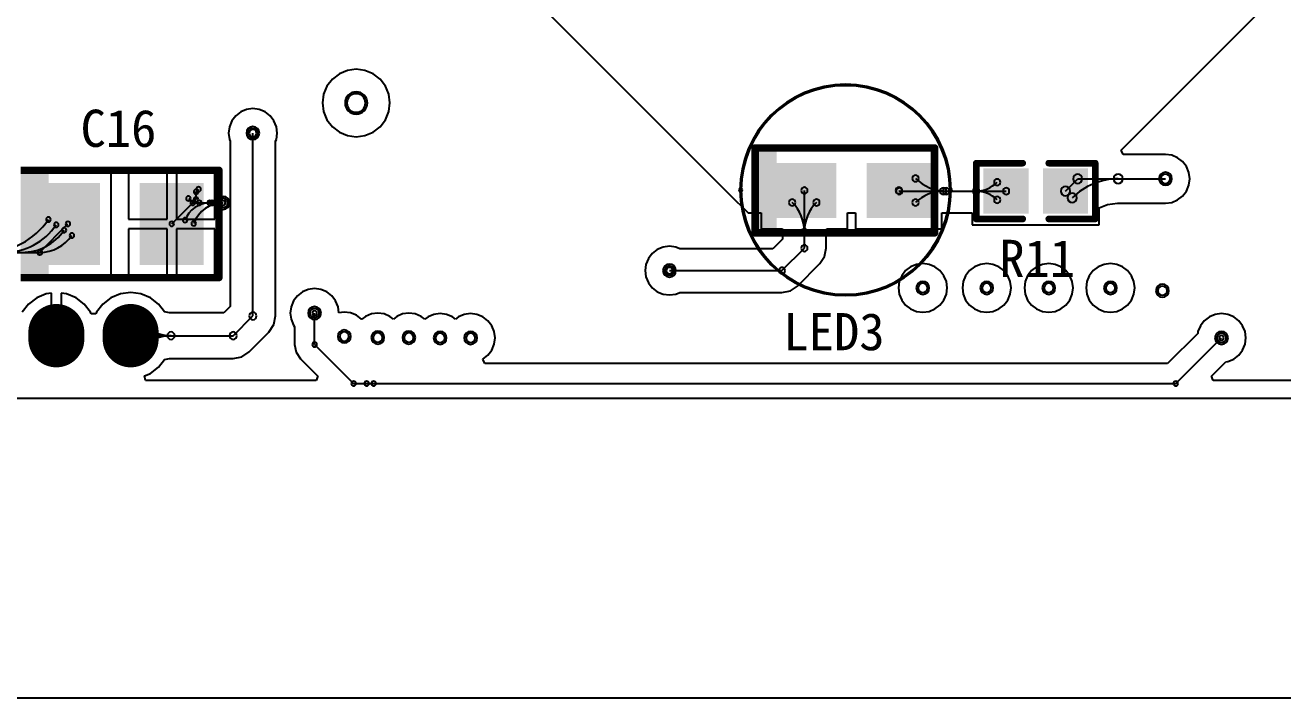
# Model space of a CAD drawing. Header units: inches. Extents: x 32166 to 34772, y 2386 to 4229.
# Drawn here: x 33752.1 to 33898.3, y 3771.9 to 3850.1 of the extents above; entities that cross this region are included whole.
import ezdxf

# ---------------------------------------------------------------- set-up
doc = ezdxf.new("R2010")
doc.units = ezdxf.units.IN
doc.header["$LTSCALE"] = 0.64311
doc.header["$MEASUREMENT"] = 0
for name, color, linetype in [('KEEPOUTLAYER', 6, 'CONTINUOUS'), ('MULTILAYER', 9, 'CONTINUOUS'), ('TOPLAYER', 1, 'CONTINUOUS'), ('TOPOVERLAY', 2, 'CONTINUOUS'), ('TOPPASTE', 8, 'CONTINUOUS'), ('TOPSOLDER', 216, 'CONTINUOUS')]:
    doc.layers.add(name, color=color, linetype=linetype)
doc.styles.get("Standard").update_dxf_attribs({"font": 'txt', "width": 0.8})

msp = doc.modelspace()

# ---------------------------------------------------------------- linework, layer by layer
at = {"layer": 'KEEPOUTLAYER'}
for p, q in [((32893.17, 3806.73), (34340.37, 3806.73)), ((32893.17, 3771.91), (34340.37, 3771.91))]:
    msp.add_line(p, q, dxfattribs=at)
at = {"layer": 'MULTILAYER', "const_width": 5.62}
for points in [[(33755.7, 3814.42), (33755.7, 3813.56)], [(33764.34, 3814.42), (33764.34, 3813.56)]]:
    msp.add_lwpolyline(points, dxfattribs=at)
at = {"layer": 'MULTILAYER', "const_width": 2.81}
for points in [[(33757.1, 3814.42, 1), (33754.29, 3814.42, 1)], [(33765.74, 3814.42, 1), (33762.93, 3814.42, 1)], [(33757.1, 3813.56, 1), (33754.29, 3813.56, 1)], [(33765.74, 3813.56, 1), (33762.93, 3813.56, 1)]]:
    msp.add_lwpolyline(points, format="xyb", close=True, dxfattribs=at)
at = {"layer": 'MULTILAYER'}
for centre, radius, start, end in [((33790.56, 3841.03), 1.08, 0, 180), ((33790.56, 3841.03), 1.08, 180, 0), ((33778.55, 3837.53), 0.54, 0, 180), ((33778.55, 3837.53), 0.54, 180, 0), ((33884.65, 3832.22), 0.54, 0, 180), ((33884.65, 3832.22), 0.54, 180, 0), ((33775.1, 3829.41), 0.54, 0, 180), ((33775.1, 3829.41), 0.54, 180, 0), ((33826.98, 3821.55), 0.54, 0, 180), ((33826.98, 3821.55), 0.54, 180, 0), ((33856.44, 3819.54), 0.54, 0, 180), ((33863.87, 3819.54), 0.54, 0, 180), ((33871.09, 3819.54), 0.54, 0, 180), ((33878.26, 3819.54), 0.54, 0, 180), ((33884.3, 3819.22), 0.54, 0, 180), ((33856.44, 3819.54), 0.54, 180, 0), ((33863.87, 3819.54), 0.54, 180, 0), ((33871.09, 3819.54), 0.54, 180, 0), ((33878.26, 3819.54), 0.54, 180, 0), ((33884.3, 3819.22), 0.54, 180, 0), ((33785.72, 3816.62), 0.54, 0, 180), ((33785.72, 3816.62), 0.54, 180, 0), ((33789.18, 3813.9), 0.54, 0, 180), ((33789.18, 3813.9), 0.54, 180, 0), ((33793.07, 3813.77), 0.54, 0, 180), ((33796.69, 3813.77), 0.54, 0, 180), ((33800.32, 3813.73), 0.54, 0, 180), ((33803.87, 3813.73), 0.54, 0, 180), ((33891.17, 3813.73), 0.54, 0, 180), ((33793.07, 3813.77), 0.54, 180, 0), ((33796.69, 3813.77), 0.54, 180, 0), ((33800.32, 3813.73), 0.54, 180, 0), ((33803.87, 3813.73), 0.54, 180, 0), ((33891.17, 3813.73), 0.54, 180, 0)]:
    msp.add_arc(centre, radius, start, end, dxfattribs=at)
at = {"layer": 'TOPLAYER'}
for p, q in [((33802.23, 3862.15), (33833.93, 3830.45)), ((33879.52, 3835.56), (33905.04, 3861.08)), ((33789.55, 3844.82), (33788.6, 3844.43)), ((33790.56, 3844.95), (33789.55, 3844.82)), ((33791.58, 3844.82), (33790.56, 3844.95)), ((33792.52, 3844.43), (33791.58, 3844.82)), ((33787.79, 3843.81), (33787.16, 3842.99)), ((33788.6, 3844.43), (33787.79, 3843.81)), ((33793.33, 3843.81), (33792.52, 3844.43)), ((33793.96, 3842.99), (33793.33, 3843.81)), ((33786.77, 3842.05), (33786.64, 3841.03)), ((33787.16, 3842.99), (33786.77, 3842.05)), ((33794.35, 3842.05), (33793.96, 3842.99)), ((33794.48, 3841.03), (33794.35, 3842.05)), ((33777.82, 3840.27), (33777.13, 3839.99)), ((33778.55, 3840.37), (33777.82, 3840.27)), ((33779.28, 3840.27), (33778.55, 3840.37)), ((33779.97, 3839.99), (33779.28, 3840.27)), ((33786.64, 3841.03), (33786.77, 3840.02)), ((33794.35, 3840.02), (33794.48, 3841.03)), ((33776.1, 3838.95), (33775.81, 3838.27)), ((33776.55, 3839.54), (33776.1, 3838.95)), ((33777.13, 3839.99), (33776.55, 3839.54)), ((33780.55, 3839.54), (33779.97, 3839.99)), ((33781, 3838.95), (33780.55, 3839.54)), ((33781.29, 3838.27), (33781, 3838.95)), ((33786.77, 3840.02), (33787.16, 3839.07)), ((33787.16, 3839.07), (33787.79, 3838.26)), ((33793.33, 3838.26), (33793.96, 3839.07)), ((33793.96, 3839.07), (33794.35, 3840.02)), ((33775.81, 3838.27), (33775.72, 3837.53)), ((33775.72, 3837.53), (33775.81, 3836.8)), ((33778.55, 3816.28), (33778.55, 3837.53)), ((33781.38, 3837.53), (33781.29, 3838.27)), ((33781.29, 3836.8), (33781.38, 3837.53)), ((33787.79, 3838.26), (33788.6, 3837.64)), ((33788.6, 3837.64), (33789.55, 3837.24)), ((33791.58, 3837.24), (33792.52, 3837.64)), ((33792.52, 3837.64), (33793.33, 3838.26)), ((33775.81, 3836.8), (33775.91, 3836.58)), ((33775.91, 3836.58), (33775.91, 3817.37)), ((33781.19, 3836.58), (33781.29, 3836.8)), ((33781.19, 3816.28), (33781.19, 3836.58)), ((33789.55, 3837.24), (33790.56, 3837.11)), ((33790.56, 3837.11), (33791.58, 3837.24)), ((33879.73, 3835.05), (33879.52, 3835.56)), ((33884.65, 3835.05), (33879.73, 3835.05)), ((33885.38, 3834.95), (33884.65, 3835.05)), ((33886.07, 3834.67), (33885.38, 3834.95)), ((33886.65, 3834.22), (33886.07, 3834.67)), ((33762.06, 3833.02), (33752.02, 3833.02)), ((33762.06, 3820.92), (33762.06, 3833.02)), ((33768.57, 3833.02), (33764.09, 3833.02)), ((33764.09, 3833.02), (33764.09, 3827.52)), ((33768.57, 3827.52), (33768.57, 3833.02)), ((33774.13, 3833.02), (33769.66, 3833.02)), ((33769.66, 3833.02), (33769.66, 3827.52)), ((33774.13, 3827.52), (33774.13, 3833.02)), ((33887.1, 3833.63), (33886.65, 3834.22)), ((33887.38, 3832.95), (33887.1, 3833.63)), ((33887.48, 3832.22), (33887.38, 3832.95)), ((33873.03, 3830.79), (33874.45, 3832.22)), ((33874.45, 3832.22), (33884.65, 3832.22)), ((33887.1, 3830.8), (33887.38, 3831.49)), ((33887.38, 3831.49), (33887.48, 3832.22)), ((33771.94, 3830.71), (33772.24, 3831.01)), ((33771.94, 3829.8), (33771.94, 3830.71)), ((33833.93, 3830.45), (33836.14, 3828.25)), ((33842.67, 3824.15), (33842.67, 3830.87)), ((33853.64, 3830.87), (33853.71, 3830.79)), ((33853.71, 3830.79), (33866.12, 3830.79)), ((33886.07, 3829.77), (33886.65, 3830.22)), ((33886.65, 3830.22), (33887.1, 3830.8)), ((33769.11, 3826.97), (33771.94, 3829.8)), ((33769.11, 3826.97), (33771.55, 3829.41)), ((33771.55, 3829.41), (33775.1, 3829.41)), ((33876.95, 3828.83), (33877.93, 3829.23)), ((33876.95, 3826.87), (33876.95, 3828.83)), ((33877.93, 3829.23), (33879.08, 3829.39)), ((33879.08, 3829.39), (33884.65, 3829.39)), ((33884.65, 3829.39), (33885.38, 3829.48)), ((33885.38, 3829.48), (33886.07, 3829.77)), ((33764.09, 3827.52), (33768.57, 3827.52)), ((33769.66, 3827.52), (33774.13, 3827.52)), ((33836.14, 3828.25), (33837.65, 3828.25)), ((33837.65, 3828.25), (33837.65, 3826.39)), ((33847.69, 3826.39), (33847.69, 3828.25)), ((33847.69, 3828.25), (33848.62, 3828.25)), ((33848.62, 3828.25), (33848.62, 3826.39)), ((33858.66, 3826.39), (33858.66, 3828.25)), ((33858.66, 3828.25), (33862.19, 3828.25)), ((33862.19, 3828.25), (33862.19, 3826.87)), ((33753.74, 3823.67), (33757.04, 3826.97)), ((33768.57, 3826.42), (33764.09, 3826.42)), ((33764.09, 3826.42), (33764.09, 3820.92)), ((33768.57, 3820.92), (33768.57, 3826.42)), ((33774.13, 3826.42), (33769.66, 3826.42)), ((33769.66, 3826.42), (33769.66, 3820.92)), ((33774.13, 3820.92), (33774.13, 3826.42)), ((33837.65, 3826.39), (33840.11, 3826.39)), ((33840.11, 3826.39), (33840.13, 3826.26)), ((33840.13, 3826.26), (33840.13, 3825.2)), ((33845.2, 3826.26), (33845.23, 3826.39)), ((33845.2, 3824.15), (33845.2, 3826.26)), ((33845.23, 3826.39), (33847.69, 3826.39)), ((33848.62, 3826.39), (33858.66, 3826.39)), ((33862.19, 3826.87), (33876.95, 3826.87)), ((33826.25, 3824.28), (33825.56, 3824)), ((33826.98, 3824.38), (33826.25, 3824.28)), ((33827.71, 3824.28), (33826.98, 3824.38)), ((33828.2, 3824.08), (33827.71, 3824.28)), ((33840.13, 3825.2), (33839.02, 3824.08)), ((33840.07, 3821.55), (33842.67, 3824.15)), ((33845.01, 3823.18), (33845.2, 3824.15)), ((33845.2, 3824.15), (33845.2, 3824.15)), ((33845.2, 3824.15), (33845.2, 3824.15)), ((33845.2, 3824.15), (33845.2, 3824.15)), ((33747.56, 3823.67), (33753.74, 3823.67)), ((33824.53, 3822.97), (33824.24, 3822.28)), ((33824.98, 3823.55), (33824.53, 3822.97)), ((33825.56, 3824), (33824.98, 3823.55)), ((33839.02, 3824.08), (33828.2, 3824.08)), ((33844.46, 3822.36), (33845.01, 3823.18)), ((33824.24, 3822.28), (33824.15, 3821.55)), ((33824.15, 3821.55), (33824.24, 3820.82)), ((33826.98, 3821.55), (33840.07, 3821.55)), ((33841.86, 3819.76), (33844.46, 3822.36)), ((33854.44, 3821.55), (33853.99, 3820.96)), ((33855.02, 3822), (33854.44, 3821.55)), ((33855.71, 3822.28), (33855.02, 3822)), ((33856.44, 3822.38), (33855.71, 3822.28)), ((33857.17, 3822.28), (33856.44, 3822.38)), ((33857.86, 3822), (33857.17, 3822.28)), ((33858.44, 3821.55), (33857.86, 3822)), ((33858.89, 3820.96), (33858.44, 3821.55)), ((33861.87, 3821.55), (33861.42, 3820.96)), ((33862.46, 3822), (33861.87, 3821.55)), ((33863.14, 3822.28), (33862.46, 3822)), ((33863.87, 3822.38), (33863.14, 3822.28)), ((33864.6, 3822.28), (33863.87, 3822.38)), ((33865.29, 3822), (33864.6, 3822.28)), ((33865.87, 3821.55), (33865.29, 3822)), ((33866.32, 3820.96), (33865.87, 3821.55)), ((33869.08, 3821.55), (33868.63, 3820.96)), ((33869.67, 3822), (33869.08, 3821.55)), ((33870.35, 3822.28), (33869.67, 3822)), ((33871.09, 3822.38), (33870.35, 3822.28)), ((33871.82, 3822.28), (33871.09, 3822.38)), ((33872.5, 3822), (33871.82, 3822.28)), ((33873.09, 3821.55), (33872.5, 3822)), ((33873.54, 3820.96), (33873.09, 3821.55)), ((33876.25, 3821.55), (33875.8, 3820.96)), ((33876.84, 3822), (33876.25, 3821.55)), ((33877.52, 3822.28), (33876.84, 3822)), ((33878.26, 3822.38), (33877.52, 3822.28)), ((33878.99, 3822.28), (33878.26, 3822.38)), ((33879.67, 3822), (33878.99, 3822.28)), ((33880.26, 3821.55), (33879.67, 3822)), ((33880.71, 3820.96), (33880.26, 3821.55)), ((33752.02, 3820.92), (33762.06, 3820.92)), ((33764.09, 3820.92), (33768.57, 3820.92)), ((33769.66, 3820.92), (33774.13, 3820.92)), ((33824.24, 3820.82), (33824.53, 3820.13)), ((33824.53, 3820.13), (33824.98, 3819.55)), ((33841.04, 3819.21), (33841.86, 3819.76)), ((33853.7, 3820.28), (33853.61, 3819.54)), ((33853.99, 3820.96), (33853.7, 3820.28)), ((33859.18, 3820.28), (33858.89, 3820.96)), ((33859.27, 3819.54), (33859.18, 3820.28)), ((33861.14, 3820.28), (33861.04, 3819.54)), ((33861.42, 3820.96), (33861.14, 3820.28)), ((33866.61, 3820.28), (33866.32, 3820.96)), ((33866.7, 3819.54), (33866.61, 3820.28)), ((33868.35, 3820.28), (33868.25, 3819.54)), ((33868.63, 3820.96), (33868.35, 3820.28)), ((33873.82, 3820.28), (33873.54, 3820.96)), ((33873.92, 3819.54), (33873.82, 3820.28)), ((33875.52, 3820.28), (33875.42, 3819.54)), ((33875.8, 3820.96), (33875.52, 3820.28)), ((33880.99, 3820.28), (33880.71, 3820.96)), ((33881.09, 3819.54), (33880.99, 3820.28)), ((33753.41, 3818.38), (33752.46, 3817.66)), ((33754.51, 3818.84), (33753.41, 3818.38)), ((33755.15, 3818.92), (33754.51, 3818.84)), ((33755.15, 3813.99), (33755.15, 3818.92)), ((33756.88, 3818.84), (33756.25, 3818.92)), ((33756.25, 3818.92), (33756.25, 3813.99)), ((33757.99, 3818.38), (33756.88, 3818.84)), ((33758.93, 3817.66), (33757.99, 3818.38)), ((33762.05, 3818.38), (33761.1, 3817.66)), ((33763.15, 3818.84), (33762.05, 3818.38)), ((33764.34, 3819), (33763.15, 3818.84)), ((33765.52, 3818.84), (33764.34, 3819)), ((33766.63, 3818.38), (33765.52, 3818.84)), ((33767.57, 3817.66), (33766.63, 3818.38)), ((33783.72, 3818.63), (33783.27, 3818.04)), ((33784.3, 3819.08), (33783.72, 3818.63)), ((33784.99, 3819.36), (33784.3, 3819.08)), ((33785.72, 3819.46), (33784.99, 3819.36)), ((33786.45, 3819.36), (33785.72, 3819.46)), ((33787.14, 3819.08), (33786.45, 3819.36)), ((33787.72, 3818.63), (33787.14, 3819.08)), ((33788.17, 3818.04), (33787.72, 3818.63)), ((33824.98, 3819.55), (33825.56, 3819.1)), ((33825.56, 3819.1), (33826.25, 3818.81)), ((33826.25, 3818.81), (33826.98, 3818.72)), ((33826.98, 3818.72), (33827.71, 3818.81)), ((33827.71, 3818.81), (33828.2, 3819.02)), ((33828.2, 3819.02), (33840.07, 3819.02)), ((33840.07, 3819.02), (33841.04, 3819.21)), ((33853.61, 3819.54), (33853.7, 3818.81)), ((33853.7, 3818.81), (33853.99, 3818.13)), ((33858.89, 3818.13), (33859.18, 3818.81)), ((33859.18, 3818.81), (33859.27, 3819.54)), ((33861.04, 3819.54), (33861.14, 3818.81)), ((33861.14, 3818.81), (33861.42, 3818.13)), ((33866.32, 3818.13), (33866.61, 3818.81)), ((33866.61, 3818.81), (33866.7, 3819.54)), ((33868.25, 3819.54), (33868.35, 3818.81)), ((33868.35, 3818.81), (33868.63, 3818.13)), ((33873.54, 3818.13), (33873.82, 3818.81)), ((33873.82, 3818.81), (33873.92, 3819.54)), ((33875.42, 3819.54), (33875.52, 3818.81)), ((33875.52, 3818.81), (33875.8, 3818.13)), ((33880.71, 3818.13), (33880.99, 3818.81)), ((33880.99, 3818.81), (33881.09, 3819.54)), ((33752.46, 3817.66), (33751.74, 3816.71)), ((33759.66, 3816.71), (33758.93, 3817.66)), ((33761.1, 3817.66), (33760.38, 3816.71)), ((33768.27, 3816.75), (33767.57, 3817.66)), ((33775.91, 3817.37), (33775.17, 3816.63)), ((33782.98, 3817.36), (33782.89, 3816.62)), ((33783.27, 3818.04), (33782.98, 3817.36)), ((33788.46, 3817.36), (33788.17, 3818.04)), ((33788.55, 3816.65), (33788.46, 3817.36)), ((33853.99, 3818.13), (33854.44, 3817.54)), ((33854.44, 3817.54), (33855.02, 3817.09)), ((33855.02, 3817.09), (33855.71, 3816.81)), ((33855.71, 3816.81), (33856.44, 3816.71)), ((33856.44, 3816.71), (33857.17, 3816.81)), ((33857.17, 3816.81), (33857.86, 3817.09)), ((33857.86, 3817.09), (33858.44, 3817.54)), ((33858.44, 3817.54), (33858.89, 3818.13)), ((33861.42, 3818.13), (33861.87, 3817.54)), ((33861.87, 3817.54), (33862.46, 3817.09)), ((33862.46, 3817.09), (33863.14, 3816.81)), ((33863.14, 3816.81), (33863.87, 3816.71)), ((33863.87, 3816.71), (33864.6, 3816.81)), ((33864.6, 3816.81), (33865.29, 3817.09)), ((33865.29, 3817.09), (33865.87, 3817.54)), ((33865.87, 3817.54), (33866.32, 3818.13)), ((33868.63, 3818.13), (33869.08, 3817.54)), ((33869.08, 3817.54), (33869.67, 3817.09)), ((33869.67, 3817.09), (33870.35, 3816.81)), ((33870.35, 3816.81), (33871.09, 3816.71)), ((33871.09, 3816.71), (33871.82, 3816.81)), ((33871.82, 3816.81), (33872.5, 3817.09)), ((33872.5, 3817.09), (33873.09, 3817.54)), ((33873.09, 3817.54), (33873.54, 3818.13)), ((33875.8, 3818.13), (33876.25, 3817.54)), ((33876.25, 3817.54), (33876.84, 3817.09)), ((33876.84, 3817.09), (33877.52, 3816.81)), ((33877.52, 3816.81), (33878.26, 3816.71)), ((33878.26, 3816.71), (33878.99, 3816.81)), ((33878.99, 3816.81), (33879.67, 3817.09)), ((33879.67, 3817.09), (33880.26, 3817.54)), ((33880.26, 3817.54), (33880.71, 3818.13)), ((33759.74, 3816.51), (33759.66, 3816.71)), ((33760.29, 3816.51), (33759.74, 3816.51)), ((33760.38, 3816.71), (33760.29, 3816.51)), ((33768.85, 3816.63), (33768.27, 3816.75)), ((33775.17, 3816.63), (33768.85, 3816.63)), ((33776.26, 3813.99), (33778.55, 3816.28)), ((33780.99, 3815.27), (33781.19, 3816.28)), ((33781.19, 3816.28), (33781.19, 3816.28)), ((33781.19, 3816.28), (33781.19, 3816.28)), ((33781.19, 3816.28), (33781.19, 3816.28)), ((33782.89, 3816.62), (33782.98, 3815.89)), ((33782.98, 3815.89), (33783.27, 3815.21)), ((33785.72, 3816.62), (33785.72, 3816.62)), ((33785.72, 3812.95), (33785.72, 3816.62)), ((33789.18, 3816.74), (33788.55, 3816.65)), ((33789.91, 3816.64), (33789.18, 3816.74)), ((33790.59, 3816.36), (33789.91, 3816.64)), ((33791.18, 3815.91), (33790.59, 3816.36)), ((33791.22, 3815.9), (33791.18, 3815.91)), ((33791.65, 3816.23), (33791.22, 3815.9)), ((33792.33, 3816.51), (33791.65, 3816.23)), ((33793.07, 3816.61), (33792.33, 3816.51)), ((33793.8, 3816.51), (33793.07, 3816.61)), ((33794.48, 3816.23), (33793.8, 3816.51)), ((33794.88, 3815.92), (33794.48, 3816.23)), ((33795.28, 3816.23), (33794.88, 3815.92)), ((33795.96, 3816.51), (33795.28, 3816.23)), ((33796.69, 3816.61), (33795.96, 3816.51)), ((33797.43, 3816.51), (33796.69, 3816.61)), ((33798.11, 3816.23), (33797.43, 3816.51)), ((33798.54, 3815.9), (33798.11, 3816.23)), ((33798.91, 3816.18), (33798.54, 3815.9)), ((33799.59, 3816.47), (33798.91, 3816.18)), ((33800.32, 3816.56), (33799.59, 3816.47)), ((33801.06, 3816.47), (33800.32, 3816.56)), ((33801.74, 3816.18), (33801.06, 3816.47)), ((33802.09, 3815.91), (33801.74, 3816.18)), ((33802.45, 3816.18), (33802.09, 3815.91)), ((33803.13, 3816.47), (33802.45, 3816.18)), ((33803.87, 3816.56), (33803.13, 3816.47)), ((33804.6, 3816.47), (33803.87, 3816.56)), ((33805.28, 3816.18), (33804.6, 3816.47)), ((33805.87, 3815.73), (33805.28, 3816.18)), ((33806.32, 3815.15), (33805.87, 3815.73)), ((33889.17, 3815.73), (33888.72, 3815.15)), ((33889.76, 3816.18), (33889.17, 3815.73)), ((33890.44, 3816.47), (33889.76, 3816.18)), ((33891.17, 3816.56), (33890.44, 3816.47)), ((33891.9, 3816.47), (33891.17, 3816.56)), ((33892.59, 3816.18), (33891.9, 3816.47)), ((33893.17, 3815.73), (33892.59, 3816.18)), ((33893.62, 3815.15), (33893.17, 3815.73)), ((33756.25, 3813.99), (33755.15, 3813.99)), ((33764.34, 3813.99), (33776.26, 3813.99)), ((33778.13, 3812.12), (33780.42, 3814.41)), ((33780.42, 3814.41), (33780.99, 3815.27)), ((33783.27, 3815.21), (33783.4, 3815.03)), ((33783.4, 3815.03), (33783.4, 3812.95)), ((33806.6, 3814.46), (33806.32, 3815.15)), ((33806.7, 3813.73), (33806.6, 3814.46)), ((33888.41, 3814.25), (33884.9, 3810.74)), ((33888.44, 3814.46), (33888.41, 3814.25)), ((33888.72, 3815.15), (33888.44, 3814.46)), ((33893.91, 3814.46), (33893.62, 3815.15)), ((33894, 3813.73), (33893.91, 3814.46)), ((33783.4, 3812.95), (33783.58, 3812.06)), ((33785.72, 3812.95), (33790.26, 3808.42)), ((33806.32, 3812.31), (33806.6, 3813)), ((33806.6, 3813), (33806.7, 3813.73)), ((33885.86, 3808.42), (33891.17, 3813.73)), ((33893.62, 3812.31), (33893.91, 3813)), ((33893.91, 3813), (33894, 3813.73)), ((33767.57, 3810.32), (33768.27, 3811.23)), ((33768.27, 3811.23), (33768.46, 3811.27)), ((33768.46, 3811.27), (33768.85, 3811.35)), ((33768.85, 3811.35), (33776.26, 3811.35)), ((33776.26, 3811.35), (33777.27, 3811.55)), ((33777.27, 3811.55), (33778.13, 3812.12)), ((33783.58, 3812.06), (33784.08, 3811.31)), ((33784.08, 3811.31), (33786.11, 3809.28)), ((33805.28, 3811.28), (33805.87, 3811.73)), ((33805.51, 3810.74), (33805.28, 3811.28)), ((33805.87, 3811.73), (33806.32, 3812.31)), ((33890, 3809.28), (33891.69, 3810.97)), ((33891.69, 3810.97), (33891.9, 3810.99)), ((33891.9, 3810.99), (33892.59, 3811.28)), ((33892.59, 3811.28), (33893.17, 3811.73)), ((33893.17, 3811.73), (33893.62, 3812.31)), ((33765.94, 3809.31), (33766.63, 3809.6)), ((33766.63, 3809.6), (33767.57, 3810.32)), ((33884.9, 3810.74), (33805.51, 3810.74)), ((33766.05, 3808.77), (33765.94, 3809.31)), ((33785.9, 3808.77), (33766.05, 3808.77)), ((33786.11, 3809.28), (33785.9, 3808.77)), ((33790.26, 3808.42), (33792.59, 3808.42)), ((33791.77, 3808.42), (33792.59, 3808.42)), ((33792.59, 3808.42), (33885.86, 3808.42)), ((33890.21, 3808.77), (33890, 3809.28)), ((34126.05, 3808.77), (33890.21, 3808.77))]:
    msp.add_line(p, q, dxfattribs=at)
at = {"layer": 'TOPLAYER', "const_width": 5.62}
for points in [[(33755.7, 3814.42), (33755.7, 3813.56)], [(33764.34, 3814.42), (33764.34, 3813.56)]]:
    msp.add_lwpolyline(points, dxfattribs=at)
at = {"layer": 'TOPLAYER', "const_width": 2.81}
for points in [[(33757.1, 3814.42, 1), (33754.29, 3814.42, 1)], [(33765.74, 3814.42, 1), (33762.93, 3814.42, 1)], [(33757.1, 3813.56, 1), (33754.29, 3813.56, 1)], [(33765.74, 3813.56, 1), (33762.93, 3813.56, 1)]]:
    msp.add_lwpolyline(points, format="xyb", close=True, dxfattribs=at)
at = {"layer": 'TOPLAYER'}
for centre, radius, start, end in [((33790.56, 3841.03), 1.08, 0, 180), ((33790.56, 3841.03), 1.08, 180, 0), ((33778.55, 3837.53), 0.54, 0, 180), ((33778.55, 3837.53), 0.54, 180, 0), ((33778.55, 3837.53), 0.432, 0, 180), ((33778.55, 3837.53), 0.432, 180, 0), ((33855.59, 3832.27), 0.378, 0, 180), ((33855.59, 3832.27), 0.378, 0, 180), ((33855.59, 3832.27), 0.378, 180, 0), ((33855.59, 3832.27), 0.378, 180, 0), ((33859.16, 3835.83), 5.04, 225, 270), ((33859.16, 3835.83), 5.04, 225, 270), ((33862.64, 3834.27), 3.47, 270, 315), ((33862.64, 3834.27), 3.47, 270, 315), ((33865.1, 3831.81), 0.378, 0, 180), ((33865.1, 3831.81), 0.378, 0, 180), ((33865.1, 3831.81), 0.378, 180, 0), ((33865.1, 3831.81), 0.378, 180, 0), ((33879.16, 3824.66), 7.55, 89.9999, 134.9999), ((33879.16, 3824.66), 7.55, 89.9999, 134.9999), ((33874.45, 3832.22), 0.54, 0, 180), ((33874.45, 3832.22), 0.54, 0, 180), ((33874.45, 3832.22), 0.54, 180, 0), ((33874.45, 3832.22), 0.54, 180, 0), ((33879.16, 3832.22), 0.54, 0, 180), ((33879.16, 3832.22), 0.54, 0, 180), ((33879.16, 3832.22), 0.54, 180, 0), ((33879.16, 3832.22), 0.54, 180, 0), ((33884.65, 3832.22), 0.54, 0, 180), ((33884.65, 3832.22), 0.54, 0, 180), ((33884.65, 3832.22), 0.54, 180, 0), ((33884.65, 3832.22), 0.54, 180, 0), ((33771.05, 3829.94), 0.274, 0, 180), ((33771.05, 3829.94), 0.274, 0, 180), ((33771.94, 3830.71), 0.274, 0, 180), ((33771.94, 3830.71), 0.274, 0, 180), ((33771.94, 3830.71), 0.274, 180, 0), ((33771.94, 3830.71), 0.274, 180, 0), ((33771.94, 3829.8), 0.274, 0, 180), ((33771.94, 3829.8), 0.274, 0, 180), ((33772.24, 3831.01), 0.274, 0, 180), ((33772.24, 3831.01), 0.274, 180, 0), ((33774.72, 3829.79), 0.274, 0, 180), ((33774.72, 3829.79), 0.274, 0, 180), ((33775.1, 3829.41), 0.54, 0, 180), ((33842.67, 3830.87), 0.378, 0, 180), ((33842.67, 3830.87), 0.378, 180, 0), ((33853.64, 3830.87), 0.378, 0, 180), ((33853.64, 3830.87), 0.378, 180, 0), ((33853.71, 3830.79), 0.378, 0, 180), ((33853.71, 3830.79), 0.378, 0, 180), ((33853.71, 3830.79), 0.378, 180, 0), ((33853.71, 3830.79), 0.378, 180, 0), ((33858.81, 3826.24), 4.55, 90, 135), ((33858.81, 3826.24), 4.55, 90, 135), ((33858.81, 3830.79), 0.378, 0, 180), ((33858.81, 3830.79), 0.378, 0, 180), ((33858.81, 3830.79), 0.378, 180, 0), ((33858.81, 3830.79), 0.378, 180, 0), ((33859.16, 3830.79), 0.378, 0, 180), ((33859.16, 3830.79), 0.378, 0, 180), ((33859.16, 3830.79), 0.378, 180, 0), ((33859.16, 3830.79), 0.378, 180, 0), ((33862.64, 3830.79), 0.378, 0, 180), ((33862.64, 3830.79), 0.378, 0, 180), ((33862.64, 3830.79), 0.378, 0, 180), ((33862.64, 3830.79), 0.378, 0, 180), ((33862.64, 3830.79), 0.378, 180, 0), ((33862.64, 3830.79), 0.378, 180, 0), ((33862.64, 3830.79), 0.378, 180, 0), ((33862.64, 3830.79), 0.378, 180, 0), ((33862.64, 3827.32), 3.47, 45, 90), ((33862.64, 3827.32), 3.47, 45, 90), ((33865.1, 3829.78), 0.378, 0, 180), ((33865.1, 3829.78), 0.378, 0, 180), ((33866.12, 3830.79), 0.378, 0, 180), ((33866.12, 3830.79), 0.378, 180, 0), ((33873.03, 3830.79), 0.54, 0, 180), ((33873.03, 3830.79), 0.54, 180, 0), ((33873.82, 3830.01), 0.54, 0, 180), ((33873.82, 3830.01), 0.54, 0, 180), ((33873.82, 3830.01), 0.54, 180, 0), ((33873.82, 3830.01), 0.54, 180, 0), ((33773.52, 3826.36), 3.05, 90, 159.588), ((33773.52, 3826.36), 3.05, 90, 159.588), ((33771.05, 3829.94), 0.274, 180, 0), ((33771.05, 3829.94), 0.274, 180, 0), ((33772.33, 3831.21), 1.8, 224.9999, 269.9999), ((33772.33, 3831.21), 1.8, 224.9999, 269.9999), ((33771.55, 3829.41), 0.274, 0, 180), ((33771.55, 3829.41), 0.274, 0, 180), ((33771.55, 3829.41), 0.274, 180, 0), ((33771.55, 3829.41), 0.274, 180, 0), ((33771.94, 3829.8), 0.274, 180, 0), ((33771.94, 3829.8), 0.274, 180, 0), ((33775.09, 3825.77), 3.64, 90, 159.588), ((33775.09, 3825.77), 3.64, 90, 159.588), ((33772.33, 3829.41), 0.274, 0, 180), ((33772.33, 3829.41), 0.274, 0, 180), ((33772.33, 3829.41), 0.274, 180, 0), ((33772.33, 3829.41), 0.274, 180, 0), ((33773.52, 3829.41), 0.274, 0, 180), ((33773.52, 3829.41), 0.274, 0, 180), ((33773.52, 3829.41), 0.274, 180, 0), ((33773.52, 3829.41), 0.274, 180, 0), ((33773.81, 3829.41), 0.274, 0, 180), ((33773.81, 3829.41), 0.274, 0, 180), ((33773.81, 3829.41), 0.274, 0, 180), ((33773.81, 3829.41), 0.274, 0, 180), ((33773.81, 3829.41), 0.274, 180, 0), ((33773.81, 3829.41), 0.274, 180, 0), ((33773.81, 3829.41), 0.274, 180, 0), ((33773.81, 3829.41), 0.274, 180, 0), ((33773.81, 3830.69), 1.28, 270.0004, 315.0004), ((33773.81, 3830.69), 1.28, 270.0004, 315.0004), ((33773.81, 3828.13), 1.28, 44.9996, 89.9996), ((33773.81, 3828.13), 1.28, 44.9996, 89.9996), ((33774.72, 3829.79), 0.274, 180, 0), ((33774.72, 3829.79), 0.274, 180, 0), ((33774.72, 3829.04), 0.274, 0, 180), ((33774.72, 3829.04), 0.274, 0, 180), ((33774.72, 3829.04), 0.274, 180, 0), ((33774.72, 3829.04), 0.274, 180, 0), ((33775.1, 3829.41), 0.54, 180, 0), ((33775.09, 3829.41), 0.274, 0, 180), ((33775.09, 3829.41), 0.274, 0, 180), ((33775.1, 3829.41), 0.274, 0, 180), ((33775.09, 3829.41), 0.274, 180, 0), ((33775.09, 3829.41), 0.274, 180, 0), ((33775.1, 3829.41), 0.274, 180, 0), ((33841.26, 3829.46), 0.378, 0, 180), ((33841.26, 3829.46), 0.378, 0, 180), ((33841.26, 3829.46), 0.378, 180, 0), ((33841.26, 3829.46), 0.378, 180, 0), ((33837.87, 3826.07), 4.8, 360, 45), ((33837.87, 3826.07), 4.8, 360, 45), ((33847.46, 3826.07), 4.8, 135, 180), ((33847.46, 3826.07), 4.8, 135, 180), ((33844.07, 3829.46), 0.378, 0, 180), ((33844.07, 3829.46), 0.378, 0, 180), ((33844.07, 3829.46), 0.378, 180, 0), ((33844.07, 3829.46), 0.378, 180, 0), ((33855.59, 3829.46), 0.378, 0, 180), ((33855.59, 3829.46), 0.378, 0, 180), ((33855.59, 3829.46), 0.378, 180, 0), ((33855.59, 3829.46), 0.378, 180, 0), ((33865.1, 3829.78), 0.378, 180, 0), ((33865.1, 3829.78), 0.378, 180, 0), ((33747.56, 3832.4), 8.73, 270, 325.765), ((33747.56, 3832.4), 8.73, 270, 325.765), ((33754.78, 3827.49), 0.274, 0, 180), ((33754.78, 3827.49), 0.274, 0, 180), ((33754.78, 3827.49), 0.274, 180, 0), ((33754.78, 3827.49), 0.274, 180, 0), ((33755.68, 3826.87), 0.274, 0, 180), ((33755.68, 3826.87), 0.274, 0, 180), ((33757.04, 3826.97), 0.274, 0, 180), ((33769.11, 3826.97), 0.274, 0, 180), ((33769.11, 3826.97), 0.274, 0, 180), ((33770.66, 3827.42), 0.274, 0, 180), ((33770.66, 3827.42), 0.274, 0, 180), ((33770.66, 3827.42), 0.274, 180, 0), ((33770.66, 3827.42), 0.274, 180, 0), ((33771.68, 3827.04), 0.274, 0, 180), ((33771.68, 3827.04), 0.274, 0, 180), ((33771.68, 3827.04), 0.274, 180, 0), ((33771.68, 3827.04), 0.274, 180, 0), ((33749.63, 3830.99), 7.32, 270, 325.765), ((33749.63, 3830.99), 7.32, 270, 325.765), ((33751.71, 3829.58), 5.91, 270, 325.765), ((33751.71, 3829.58), 5.91, 270, 325.765), ((33753.78, 3828.16), 4.5, 269.9999, 325.7649), ((33753.78, 3828.16), 4.5, 269.9999, 325.7649), ((33755.68, 3826.87), 0.274, 180, 0), ((33755.68, 3826.87), 0.274, 180, 0), ((33756.59, 3826.25), 0.274, 0, 180), ((33756.59, 3826.25), 0.274, 0, 180), ((33756.59, 3826.25), 0.274, 180, 0), ((33756.59, 3826.25), 0.274, 180, 0), ((33757.04, 3826.97), 0.274, 180, 0), ((33757.5, 3825.63), 0.274, 0, 180), ((33757.5, 3825.63), 0.274, 0, 180), ((33757.5, 3825.63), 0.274, 180, 0), ((33757.5, 3825.63), 0.274, 180, 0), ((33769.11, 3826.97), 0.274, 180, 0), ((33769.11, 3826.97), 0.274, 180, 0), ((33842.67, 3826.07), 0.378, 0, 180), ((33842.67, 3826.07), 0.378, 0, 180), ((33842.67, 3826.07), 0.378, 0, 180), ((33842.67, 3826.07), 0.378, 0, 180), ((33842.67, 3826.07), 0.378, 180, 0), ((33842.67, 3826.07), 0.378, 180, 0), ((33842.67, 3826.07), 0.378, 180, 0), ((33842.67, 3826.07), 0.378, 180, 0), ((33842.67, 3824.15), 0.378, 0, 180), ((33842.67, 3824.15), 0.378, 0, 180), ((33842.67, 3824.15), 0.378, 180, 0), ((33842.67, 3824.15), 0.378, 180, 0), ((33753.74, 3823.67), 0.274, 0, 180), ((33753.74, 3823.67), 0.274, 0, 180), ((33753.74, 3823.67), 0.274, 180, 0), ((33753.74, 3823.67), 0.274, 180, 0), ((33753.78, 3823.67), 0.274, 0, 180), ((33753.78, 3823.67), 0.274, 0, 180), ((33753.78, 3823.67), 0.274, 180, 0), ((33753.78, 3823.67), 0.274, 180, 0), ((33826.98, 3821.55), 0.54, 0, 180), ((33826.98, 3821.55), 0.54, 180, 0), ((33826.98, 3821.55), 0.378, 0, 180), ((33826.98, 3821.55), 0.378, 180, 0), ((33840.07, 3821.55), 0.378, 0, 180), ((33840.07, 3821.55), 0.378, 0, 180), ((33840.07, 3821.55), 0.378, 180, 0), ((33840.07, 3821.55), 0.378, 180, 0), ((33856.44, 3819.54), 0.54, 0, 180), ((33863.87, 3819.54), 0.54, 0, 180), ((33871.09, 3819.54), 0.54, 0, 180), ((33878.26, 3819.54), 0.54, 0, 180), ((33884.3, 3819.22), 0.54, 0, 180), ((33856.44, 3819.54), 0.54, 180, 0), ((33863.87, 3819.54), 0.54, 180, 0), ((33871.09, 3819.54), 0.54, 180, 0), ((33878.26, 3819.54), 0.54, 180, 0), ((33884.3, 3819.22), 0.54, 180, 0), ((33785.72, 3816.62), 0.54, 0, 180), ((33785.72, 3816.62), 0.274, 0, 180), ((33785.72, 3816.62), 0.274, 0, 180), ((33785.72, 3816.62), 0.274, 0, 180), ((33765.71, 3815.36), 0.432, 0, 180), ((33765.71, 3815.36), 0.432, 0, 180), ((33765.71, 3815.36), 0.432, 180, 0), ((33765.71, 3815.36), 0.432, 180, 0), ((33769.03, 3818.68), 4.69, 224.9999, 269.9999), ((33769.03, 3818.68), 4.69, 224.9999, 269.9999), ((33778.55, 3816.28), 0.432, 0, 180), ((33778.55, 3816.28), 0.432, 0, 180), ((33778.55, 3816.28), 0.432, 180, 0), ((33778.55, 3816.28), 0.432, 180, 0), ((33785.72, 3816.62), 0.54, 180, 0), ((33785.72, 3816.62), 0.274, 180, 0), ((33785.72, 3816.62), 0.274, 180, 0), ((33785.72, 3816.62), 0.274, 180, 0), ((33764.34, 3813.99), 0.432, 0, 180), ((33764.34, 3813.99), 0.432, 180, 0), ((33769.03, 3809.3), 4.69, 90.0001, 135.0001), ((33769.03, 3809.3), 4.69, 90.0001, 135.0001), ((33769.03, 3813.99), 0.432, 0, 180), ((33769.03, 3813.99), 0.432, 0, 180), ((33769.03, 3813.99), 0.432, 0, 180), ((33769.03, 3813.99), 0.432, 0, 180), ((33769.03, 3813.99), 0.432, 180, 0), ((33769.03, 3813.99), 0.432, 180, 0), ((33769.03, 3813.99), 0.432, 180, 0), ((33769.03, 3813.99), 0.432, 180, 0), ((33776.26, 3813.99), 0.432, 0, 180), ((33776.26, 3813.99), 0.432, 0, 180), ((33776.26, 3813.99), 0.432, 180, 0), ((33776.26, 3813.99), 0.432, 180, 0), ((33789.18, 3813.9), 0.54, 0, 180), ((33789.18, 3813.9), 0.54, 180, 0), ((33793.07, 3813.77), 0.54, 0, 180), ((33796.69, 3813.77), 0.54, 0, 180), ((33800.32, 3813.73), 0.54, 0, 180), ((33803.87, 3813.73), 0.54, 0, 180), ((33891.17, 3813.73), 0.54, 0, 180), ((33891.17, 3813.73), 0.274, 0, 180), ((33765.71, 3812.61), 0.432, 0, 180), ((33765.71, 3812.61), 0.432, 0, 180), ((33765.71, 3812.61), 0.432, 180, 0), ((33765.71, 3812.61), 0.432, 180, 0), ((33785.72, 3812.95), 0.274, 0, 180), ((33785.72, 3812.95), 0.274, 0, 180), ((33785.72, 3812.95), 0.274, 180, 0), ((33785.72, 3812.95), 0.274, 180, 0), ((33793.07, 3813.77), 0.54, 180, 0), ((33796.69, 3813.77), 0.54, 180, 0), ((33800.32, 3813.73), 0.54, 180, 0), ((33803.87, 3813.73), 0.54, 180, 0), ((33891.17, 3813.73), 0.54, 180, 0), ((33891.17, 3813.73), 0.274, 180, 0), ((33790.26, 3808.42), 0.274, 0, 180), ((33790.26, 3808.42), 0.274, 0, 180), ((33790.26, 3808.42), 0.274, 180, 0), ((33790.26, 3808.42), 0.274, 180, 0), ((33791.77, 3808.42), 0.274, 0, 180), ((33791.77, 3808.42), 0.274, 180, 0), ((33792.59, 3808.42), 0.274, 0, 180), ((33792.59, 3808.42), 0.274, 0, 180), ((33792.59, 3808.42), 0.274, 0, 180), ((33792.59, 3808.42), 0.274, 180, 0), ((33792.59, 3808.42), 0.274, 180, 0), ((33792.59, 3808.42), 0.274, 180, 0), ((33885.86, 3808.42), 0.274, 0, 180), ((33885.86, 3808.42), 0.274, 0, 180), ((33885.86, 3808.42), 0.274, 180, 0), ((33885.86, 3808.42), 0.274, 180, 0)]:
    msp.add_arc(centre, radius, start, end, dxfattribs=at)
for points in [[(33845.96, 3833.61), (33839.37, 3833.61), (33845.96, 3828.12), (33839.37, 3828.12)], [(33856.93, 3833.61), (33850.35, 3833.61), (33856.93, 3828.12), (33850.35, 3828.12)], [(33863.92, 3828.6), (33868.31, 3828.6), (33863.92, 3832.99), (33868.31, 3832.99)], [(33870.83, 3828.6), (33875.22, 3828.6), (33870.83, 3832.99), (33875.22, 3832.99)], [(33753.75, 3822.65), (33760.34, 3822.65), (33753.75, 3831.29), (33760.34, 3831.29)], [(33765.82, 3822.65), (33772.41, 3822.65), (33765.82, 3831.29), (33772.41, 3831.29)]]:
    msp.add_solid(points, dxfattribs=at)
at = {"layer": 'TOPOVERLAY'}
for points, const_width in [([(33836.96, 3825.93), (33836.96, 3835.8)], 0.878), ([(33836.96, 3835.8), (33845.19, 3835.8)], 0.878), ([(33845.19, 3835.8), (33849.58, 3835.8)], 0.878), ([(33849.58, 3835.8), (33857.81, 3835.8)], 0.878), ([(33857.81, 3825.93), (33857.81, 3835.8)], 0.878), ([(33862.66, 3834.03), (33868.06, 3834.03)], 0.768), ([(33862.66, 3827.55), (33862.66, 3834.03)], 0.768), ([(33871.09, 3834.03), (33876.49, 3834.03)], 0.768), ([(33876.49, 3827.55), (33876.49, 3834.03)], 0.768), ([(33751.56, 3833.2), (33774.6, 3833.2)], 0.864), ([(33774.6, 3820.74), (33774.6, 3833.2)], 0.864), ([(33862.66, 3827.55), (33868.06, 3827.55)], 0.768), ([(33871.09, 3827.55), (33876.49, 3827.55)], 0.768), ([(33836.96, 3825.93), (33845.19, 3825.93)], 0.878), ([(33845.19, 3825.93), (33849.58, 3825.93)], 0.878), ([(33849.58, 3825.93), (33857.81, 3825.93)], 0.878), ([(33751.56, 3820.74), (33774.6, 3820.74)], 0.864)]:
    msp.add_lwpolyline(points, dxfattribs=dict(at, const_width=const_width))
for points, const_width in [([(33836.74, 3835.8, 1), (33837.18, 3835.8, 1)], 0.439), ([(33836.74, 3835.8, 1), (33837.18, 3835.8, 1)], 0.439), ([(33844.97, 3835.8, 1), (33845.41, 3835.8, 1)], 0.439), ([(33844.97, 3835.8, 1), (33845.41, 3835.8, 1)], 0.439), ([(33849.36, 3835.8, 1), (33849.8, 3835.8, 1)], 0.439), ([(33849.36, 3835.8, 1), (33849.8, 3835.8, 1)], 0.439), ([(33857.59, 3835.8, 1), (33858.03, 3835.8, 1)], 0.439), ([(33857.59, 3835.8, 1), (33858.03, 3835.8, 1)], 0.439), ([(33862.66, 3834.23, 1), (33862.66, 3833.84, 1)], 0.384), ([(33862.66, 3834.23, 1), (33862.66, 3833.84, 1)], 0.384), ([(33868.06, 3834.23, 1), (33868.06, 3833.84, 1)], 0.384), ([(33871.09, 3834.23, 1), (33871.09, 3833.84, 1)], 0.384), ([(33876.49, 3834.23, 1), (33876.49, 3833.84, 1)], 0.384), ([(33876.49, 3834.23, 1), (33876.49, 3833.84, 1)], 0.384), ([(33774.82, 3833.2, 1), (33774.38, 3833.2, 1)], 0.432), ([(33774.82, 3833.2, 1), (33774.38, 3833.2, 1)], 0.432), ([(33862.66, 3827.75, 1), (33862.66, 3827.36, 1)], 0.384), ([(33862.66, 3827.75, 1), (33862.66, 3827.36, 1)], 0.384), ([(33868.06, 3827.75, 1), (33868.06, 3827.36, 1)], 0.384), ([(33871.09, 3827.75, 1), (33871.09, 3827.36, 1)], 0.384), ([(33876.49, 3827.75, 1), (33876.49, 3827.36, 1)], 0.384), ([(33876.49, 3827.75, 1), (33876.49, 3827.36, 1)], 0.384), ([(33836.74, 3825.93, 1), (33837.18, 3825.93, 1)], 0.439), ([(33836.74, 3825.93, 1), (33837.18, 3825.93, 1)], 0.439), ([(33844.97, 3825.93, 1), (33845.41, 3825.93, 1)], 0.439), ([(33844.97, 3825.93, 1), (33845.41, 3825.93, 1)], 0.439), ([(33849.36, 3825.93, 1), (33849.8, 3825.93, 1)], 0.439), ([(33849.36, 3825.93, 1), (33849.8, 3825.93, 1)], 0.439), ([(33857.59, 3825.93, 1), (33858.03, 3825.93, 1)], 0.439), ([(33857.59, 3825.93, 1), (33858.03, 3825.93, 1)], 0.439), ([(33774.82, 3820.74, 1), (33774.38, 3820.74, 1)], 0.432), ([(33774.82, 3820.74, 1), (33774.38, 3820.74, 1)], 0.432)]:
    msp.add_lwpolyline(points, format="xyb", close=True, dxfattribs=dict(at, const_width=const_width))
for centre, radius, start, end in [((33847.46, 3830.92), 12.28, 0, 180), ((33847.46, 3830.92), 12.12, 0, 180), ((33835.18, 3830.92), 0.137, 0, 180), ((33835.18, 3830.92), 0.137, 180, 0), ((33847.46, 3830.92), 12.28, 180, 0), ((33835.33, 3830.92), 0.137, 0, 180), ((33835.33, 3830.92), 0.137, 180, 0), ((33847.46, 3830.92), 12.12, 180, 0), ((33859.58, 3830.92), 0.137, 0, 180), ((33859.58, 3830.92), 0.137, 180, 0), ((33859.73, 3830.92), 0.137, 0, 180), ((33859.73, 3830.92), 0.137, 180, 0)]:
    msp.add_arc(centre, radius, start, end, dxfattribs=at)
for points in [[(33837.03, 3825.93), (33839.44, 3825.93), (33837.03, 3835.81), (33839.44, 3835.81)], [(33754.79, 3833.2), (33751.56, 3833.2), (33754.79, 3820.73), (33751.56, 3820.73)]]:
    msp.add_solid(points, dxfattribs=at)
at = {"layer": 'TOPPASTE'}
for points in [[(33845.96, 3833.61), (33839.37, 3833.61), (33845.96, 3828.12), (33839.37, 3828.12)], [(33856.93, 3833.61), (33850.35, 3833.61), (33856.93, 3828.12), (33850.35, 3828.12)], [(33863.92, 3828.6), (33868.31, 3828.6), (33863.92, 3832.99), (33868.31, 3832.99)], [(33870.83, 3828.6), (33875.22, 3828.6), (33870.83, 3832.99), (33875.22, 3832.99)], [(33753.75, 3822.65), (33760.34, 3822.65), (33753.75, 3831.29), (33760.34, 3831.29)], [(33765.82, 3822.65), (33772.41, 3822.65), (33765.82, 3831.29), (33772.41, 3831.29)]]:
    msp.add_solid(points, dxfattribs=at)
at = {"layer": 'TOPSOLDER', "const_width": 6.49}
for points in [[(33755.7, 3814.42), (33755.7, 3813.56)], [(33764.34, 3814.42), (33764.34, 3813.56)]]:
    msp.add_lwpolyline(points, dxfattribs=at)
at = {"layer": 'TOPSOLDER', "const_width": 3.25}
for points in [[(33757.32, 3814.42, 1), (33754.07, 3814.42, 1)], [(33757.32, 3813.56, 1), (33754.07, 3813.56, 1)], [(33765.96, 3814.42, 1), (33762.71, 3814.42, 1)], [(33765.96, 3813.56, 1), (33762.71, 3813.56, 1)]]:
    msp.add_lwpolyline(points, format="xyb", close=True, dxfattribs=at)
at = {"layer": 'TOPSOLDER'}
for centre, radius, start, end in [((33790.56, 3841.03), 1.3, 0, 180), ((33790.56, 3841.03), 1.3, 180, 0), ((33778.55, 3837.53), 0.759, 0, 180), ((33778.55, 3837.53), 0.759, 180, 0), ((33884.65, 3832.22), 0.759, 0, 180), ((33884.65, 3832.22), 0.759, 180, 0), ((33775.1, 3829.41), 0.759, 0, 180), ((33775.1, 3829.41), 0.759, 180, 0), ((33826.98, 3821.55), 0.759, 0, 180), ((33826.98, 3821.55), 0.759, 180, 0), ((33856.44, 3819.54), 0.759, 0, 180), ((33863.87, 3819.54), 0.759, 0, 180), ((33871.09, 3819.54), 0.759, 0, 180), ((33878.26, 3819.54), 0.759, 0, 180), ((33884.3, 3819.22), 0.759, 0, 180), ((33856.44, 3819.54), 0.759, 180, 0), ((33863.87, 3819.54), 0.759, 180, 0), ((33871.09, 3819.54), 0.759, 180, 0), ((33878.26, 3819.54), 0.759, 180, 0), ((33884.3, 3819.22), 0.759, 180, 0), ((33785.72, 3816.62), 0.759, 0, 180), ((33785.72, 3816.62), 0.759, 180, 0), ((33789.18, 3813.9), 0.759, 0, 180), ((33789.18, 3813.9), 0.759, 180, 0), ((33793.07, 3813.77), 0.759, 0, 180), ((33796.69, 3813.77), 0.759, 0, 180), ((33800.32, 3813.73), 0.759, 0, 180), ((33803.87, 3813.73), 0.759, 0, 180), ((33891.17, 3813.73), 0.759, 0, 180), ((33793.07, 3813.77), 0.759, 180, 0), ((33796.69, 3813.77), 0.759, 180, 0), ((33800.32, 3813.73), 0.759, 180, 0), ((33803.87, 3813.73), 0.759, 180, 0), ((33891.17, 3813.73), 0.759, 180, 0)]:
    msp.add_arc(centre, radius, start, end, dxfattribs=at)
for points in [[(33846.4, 3834.05), (33838.93, 3834.05), (33846.4, 3827.68), (33838.93, 3827.68)], [(33857.37, 3834.05), (33849.91, 3834.05), (33857.37, 3827.68), (33849.91, 3827.68)], [(33863.48, 3828.16), (33868.75, 3828.16), (33863.48, 3833.43), (33868.75, 3833.43)], [(33870.4, 3828.16), (33875.66, 3828.16), (33870.4, 3833.43), (33875.66, 3833.43)], [(33753.31, 3822.21), (33760.77, 3822.21), (33753.31, 3831.73), (33760.77, 3831.73)], [(33765.38, 3822.21), (33772.84, 3822.21), (33765.38, 3831.73), (33772.84, 3831.73)]]:
    msp.add_solid(points, dxfattribs=at)

# ---------------------------------------------------------------- texts
at = {"layer": 'TOPOVERLAY'}
for s, p in [('C16', (33758.51, 3835.93)), ('R11', (33865.34, 3820.81)), ('LED3', (33840.24, 3812.3))]:
    msp.add_text(s, height=4.32, rotation=360, dxfattribs=at).set_placement(p)

doc.saveas('drawing.dxf')
